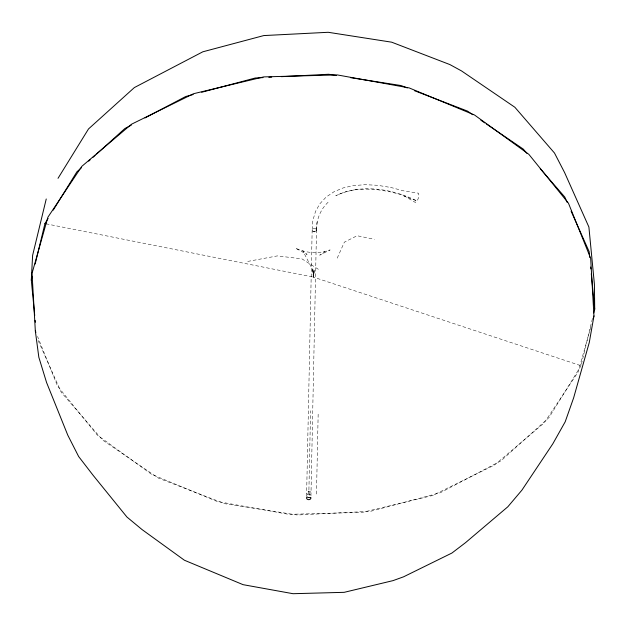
<?xml version="1.0" encoding="UTF-8"?>
<svg xmlns="http://www.w3.org/2000/svg" width="626" height="626" viewBox="0 0 626 626"><rect width="100%" height="100%" fill="white"/><g stroke="black" fill="none" stroke-linecap="round" stroke-linejoin="round"><path stroke-width="0.47" stroke-dasharray="3.13 2.35" d="M306.584 496.113L312.155 230.243M309.651 495.244L308.892 490.901L310.566 410.75M310.942 495.902L316.513 230.032L316.482 230.478A2.183 1.714 1.2 0 1 312.906 231.417A2.183 1.714 1.2 0 1 313.618 228.513A2.183 1.714 1.2 0 1 316.482 230.478C316.193 219.194 321.005 208.051 329.722 200.805M316.482 494.047L318.165 413.896M316.482 230.478L317.163 220.915L317.124 221.377M592.423 318.626L581.045 365.733L313.368 277.099L314.119 269.462M46.034 223.818L313.368 277.099L314.056 270.346M308.892 490.901L308.602 493.225L306.763 497.2M312.757 269.673L313.368 277.099L314.322 269.916L313.368 277.099L312.718 269.829L302.694 250.611L307.076 254.477L295.456 248.139C306.2 253.397 318.869 253.984 330.098 249.93L319.737 255.134L322.468 253.694L324.628 251.746L326.06 249.422M590.78 327.163L578.103 372.063L544.174 422.926L494.501 465.048L432.449 495.557L362.266 512.381L288.719 514.353L216.831 501.356L151.492 474.273L97.163 434.953L57.545 386.062L37.544 336.436M337.218 258.155L344.355 242.176L357.094 235.728L374.426 239.312M581.045 365.733L549.119 417.432L501.105 460.759L440.266 492.764L370.764 511.27L297.319 515.01L224.945 503.727L158.566 478.201L102.719 440.164L61.199 392.212L37.623 339.37M316.302 230.9L313.923 231.776L312.163 230.157L312.851 220.43L315.527 211.416L319.808 203.849L326.099 197.088L334.065 191.72L343.079 187.956L353.4 185.617L365.185 184.678L377.486 185.296L390.734 187.456M247.724 261.425L277.334 255.901L301.904 258.843L319.503 270.017M390.475 187.385L404.122 190.961L418.536 193.207C419.647 196.29 417.988 200.61 415.335 202.456L402.87 195.109L389.536 191.619L377.165 189.655L365.201 189.052L354.12 189.897L354.512 189.819L344.535 192.08L335.818 195.719L336.209 195.492C361.781 183.559 392.471 188.872 416.986 200.923L403.927 196.134M312.984 269.399L313.368 277.099M307.593 494.407A2.183 1.714 1.2 0 0 311.169 493.468A2.183 1.714 1.2 0 0 308.305 491.504A2.183 1.714 1.2 0 0 307.593 494.407"/><path stroke-width="0.94" d="M34.72 315.551L31.3 280.072L32.622 255.353L46.238 198.974M593.957 315.919L589.285 342.461L573.659 397.784L565.192 421.799L552.828 443.795L521.928 490.127L507.819 506.794L465.494 542.687L451.909 553.048L403.527 576.836L392.979 580.638L344.183 592.329L293.054 593.706L243.076 584.668L184.42 560.239L142.055 529.573L126.937 517.037L93.18 475.384L78.657 456.542L67.788 435.18L46.567 382.509L38.835 357.266L35.33 330.943L32.043 273.351L47.897 217.206L81.826 166.344L131.499 124.222L193.551 93.712L263.734 76.896L337.281 74.917L409.169 87.914L474.508 114.996L528.837 154.325L568.455 203.207L590.67 258.327L593.957 315.919L593.166 318.728M31.3 280.072L32.208 276.301M35.173 264.055L44.955 223.537L48.116 218.427M593.792 312.969L594.7 309.197L594.418 284.392L588.894 227.027L564.605 172.573L554.495 153.034L514.846 107.242L461.503 70.91L449.883 64.572L391.673 42.185L328.204 32.294L263.789 35.572L202.832 51.801L134.363 87.57L88.509 128.948L58.022 178.324M53.233 210.133L76.881 171.837L81.521 167.651M88.696 161.179L90.128 159.888M93 157.298L95.152 155.358M96.584 154.059L124.895 128.51L131.288 125.153M144.982 117.946L185.734 96.506L193.191 94.518M201.666 92.265L255.236 78.007L263.03 77.608M268.82 77.311L271.707 77.162M281.356 76.677L328.681 74.267L336.365 75.464M307.656 497.443L310.613 497.67M350.615 77.679L401.055 85.543L407.283 87.937M44.955 223.537L46.034 223.818M414.475 90.7L467.434 111.068L472.771 114.707M480.838 120.2L484.868 122.946M486.48 124.042L523.281 149.105L527.108 153.526M540.23 168.684L564.801 197.057L567.211 202.456M571.115 211.22L589.16 251.668L589.715 257.419M310.793 497.42L310.793 497.42A2.183 1.714 1.2 0 1 308.595 499.665A2.183 1.714 1.2 0 1 306.763 497.2M35.33 330.943L35.901 332.351M590.639 267.005L590.819 268.93M591.28 273.719L594.7 309.197M35.181 320.348L35.361 322.265"/></g></svg>
